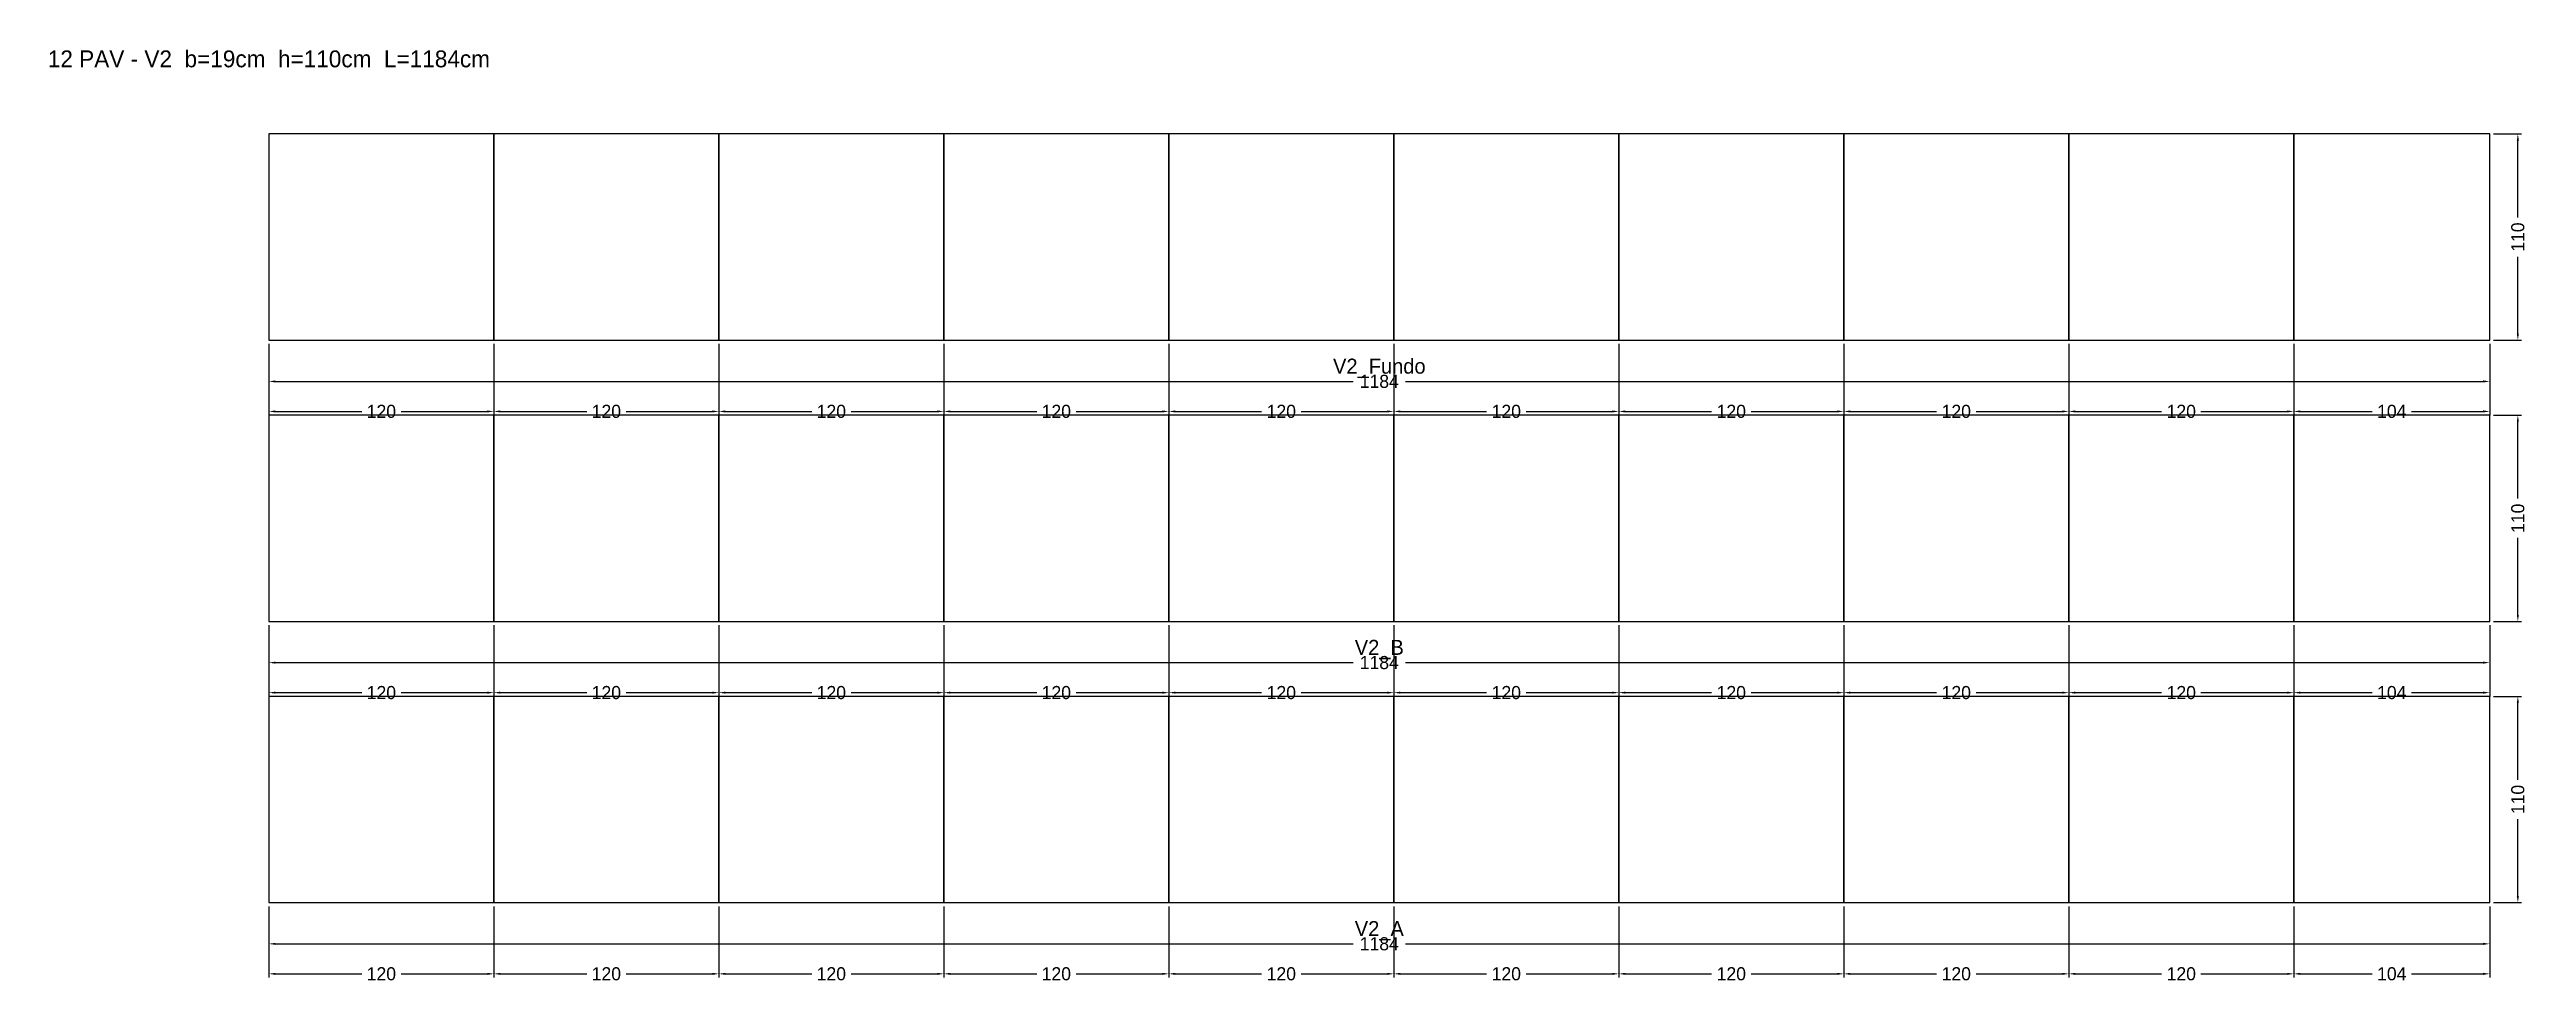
# Model space of a CAD drawing. Header units: metres. Extents: x -117 to 1204, y -43 to 455.
import ezdxf

# ---------------------------------------------------------------- set-up
doc = ezdxf.new("R2010")
doc.units = ezdxf.units.M
for name, color, linetype in [('COTA', 3, 'Continuous'), ('NOMENCLATURA', 2, 'Continuous'), ('Paineis', 7, 'Continuous'), ('Texto Secao', 2, 'Continuous')]:
    doc.layers.add(name, color=color, linetype=linetype)
doc.dimstyles.new('COTA_VIG', dxfattribs={"dimtxt": 7, "dimasz": 3.5, "dimexe": 2, "dimexo": 2, "dimgap": 1.5, "dimtad": 1, "dimdec": 1, "dimcen": 2.5, "dimclrd": 3, "dimclre": 3, "dimclrt": 3, "dimazin": 3, "dimtfac": 1, "dimtmove": 0, "dimatfit": 3})

# ---------------------------------------------------------------- blocks, each defined once
blk = doc.blocks.new('_CLOSEDFILLED')
at = {"color": 0, "linetype": 'BYBLOCK'}
blk.add_solid([(-1, 0.16), (0, 0), (-1, -0.16)], dxfattribs=at)
blk = doc.blocks.new('*D1')
at = {"color": 3}
for p, q in [((0, -2), (0, -24)), ((1184.5, -2), (1184.5, -24)), ((3.5, -22), (578.25, -22)), ((606.25, -22), (1181, -22))]:
    blk.add_line(p, q, dxfattribs=at)
at = {"layer": 'Defpoints'}
for p in [(0, 0), (1184.5, 0), (0, -22)]:
    blk.add_point(p, dxfattribs=at)
at = {"layer": 'COTA', "color": 3, "xscale": 3.5, "yscale": 3.5, "rotation": 180}
blk.add_blockref('_CLOSEDFILLED', (0, -22), dxfattribs=at)
at = {"layer": 'COTA', "color": 3, "xscale": 3.5, "yscale": 3.5}
blk.add_blockref('_CLOSEDFILLED', (1184.5, -22), dxfattribs=at)
at = {"layer": 'COTA', "color": 3, "insert": (592.25, -22), "char_height": 7, "attachment_point": 5}
blk.add_mtext('1184', dxfattribs=at)
blk = doc.blocks.new('*D2')
at = {"color": 3}
for p, q in [((0, -2), (0, -40)), ((120, -2), (120, -40)), ((3.5, -38), (49.5, -38)), ((70.5, -38), (116.5, -38))]:
    blk.add_line(p, q, dxfattribs=at)
at = {"layer": 'Defpoints'}
for p in [(0, 0), (120, 0), (0, -38)]:
    blk.add_point(p, dxfattribs=at)
at = {"layer": 'COTA', "color": 3, "xscale": 3.5, "yscale": 3.5, "rotation": 180}
blk.add_blockref('_CLOSEDFILLED', (0, -38), dxfattribs=at)
at = {"layer": 'COTA', "color": 3, "xscale": 3.5, "yscale": 3.5}
blk.add_blockref('_CLOSEDFILLED', (120, -38), dxfattribs=at)
at = {"layer": 'COTA', "color": 3, "insert": (60, -38), "char_height": 7, "attachment_point": 5}
blk.add_mtext('120', dxfattribs=at)
blk = doc.blocks.new('*D3')
at = {"color": 3}
for p, q in [((120, -2), (120, -40)), ((240, -2), (240, -40)), ((123.5, -38), (169.5, -38)), ((190.5, -38), (236.5, -38))]:
    blk.add_line(p, q, dxfattribs=at)
at = {"layer": 'Defpoints'}
for p in [(120, 0), (240, 0), (120, -38)]:
    blk.add_point(p, dxfattribs=at)
at = {"layer": 'COTA', "color": 3, "xscale": 3.5, "yscale": 3.5, "rotation": 180}
blk.add_blockref('_CLOSEDFILLED', (120, -38), dxfattribs=at)
at = {"layer": 'COTA', "color": 3, "xscale": 3.5, "yscale": 3.5}
blk.add_blockref('_CLOSEDFILLED', (240, -38), dxfattribs=at)
at = {"layer": 'COTA', "color": 3, "insert": (180, -38), "char_height": 7, "attachment_point": 5}
blk.add_mtext('120', dxfattribs=at)
blk = doc.blocks.new('*D4')
at = {"color": 3}
for p, q in [((240, -2), (240, -40)), ((360, -2), (360, -40)), ((243.5, -38), (289.5, -38)), ((310.5, -38), (356.5, -38))]:
    blk.add_line(p, q, dxfattribs=at)
at = {"layer": 'Defpoints'}
for p in [(240, 0), (360, 0), (240, -38)]:
    blk.add_point(p, dxfattribs=at)
at = {"layer": 'COTA', "color": 3, "xscale": 3.5, "yscale": 3.5, "rotation": 180}
blk.add_blockref('_CLOSEDFILLED', (240, -38), dxfattribs=at)
at = {"layer": 'COTA', "color": 3, "xscale": 3.5, "yscale": 3.5}
blk.add_blockref('_CLOSEDFILLED', (360, -38), dxfattribs=at)
at = {"layer": 'COTA', "color": 3, "insert": (300, -38), "char_height": 7, "attachment_point": 5}
blk.add_mtext('120', dxfattribs=at)
blk = doc.blocks.new('*D5')
at = {"color": 3}
for p, q in [((360, -2), (360, -40)), ((480, -2), (480, -40)), ((363.5, -38), (409.5, -38)), ((430.5, -38), (476.5, -38))]:
    blk.add_line(p, q, dxfattribs=at)
at = {"layer": 'Defpoints'}
for p in [(360, 0), (480, 0), (360, -38)]:
    blk.add_point(p, dxfattribs=at)
at = {"layer": 'COTA', "color": 3, "xscale": 3.5, "yscale": 3.5, "rotation": 180}
blk.add_blockref('_CLOSEDFILLED', (360, -38), dxfattribs=at)
at = {"layer": 'COTA', "color": 3, "xscale": 3.5, "yscale": 3.5}
blk.add_blockref('_CLOSEDFILLED', (480, -38), dxfattribs=at)
at = {"layer": 'COTA', "color": 3, "insert": (420, -38), "char_height": 7, "attachment_point": 5}
blk.add_mtext('120', dxfattribs=at)
blk = doc.blocks.new('*D6')
at = {"color": 3}
for p, q in [((480, -2), (480, -40)), ((600, -2), (600, -40)), ((483.5, -38), (529.5, -38)), ((550.5, -38), (596.5, -38))]:
    blk.add_line(p, q, dxfattribs=at)
at = {"layer": 'Defpoints'}
for p in [(480, 0), (600, 0), (480, -38)]:
    blk.add_point(p, dxfattribs=at)
at = {"layer": 'COTA', "color": 3, "xscale": 3.5, "yscale": 3.5, "rotation": 180}
blk.add_blockref('_CLOSEDFILLED', (480, -38), dxfattribs=at)
at = {"layer": 'COTA', "color": 3, "xscale": 3.5, "yscale": 3.5}
blk.add_blockref('_CLOSEDFILLED', (600, -38), dxfattribs=at)
at = {"layer": 'COTA', "color": 3, "insert": (540, -38), "char_height": 7, "attachment_point": 5}
blk.add_mtext('120', dxfattribs=at)
blk = doc.blocks.new('*D7')
at = {"color": 3}
for p, q in [((600, -2), (600, -40)), ((720, -2), (720, -40)), ((603.5, -38), (649.5, -38)), ((670.5, -38), (716.5, -38))]:
    blk.add_line(p, q, dxfattribs=at)
at = {"layer": 'Defpoints'}
for p in [(600, 0), (720, 0), (600, -38)]:
    blk.add_point(p, dxfattribs=at)
at = {"layer": 'COTA', "color": 3, "xscale": 3.5, "yscale": 3.5, "rotation": 180}
blk.add_blockref('_CLOSEDFILLED', (600, -38), dxfattribs=at)
at = {"layer": 'COTA', "color": 3, "xscale": 3.5, "yscale": 3.5}
blk.add_blockref('_CLOSEDFILLED', (720, -38), dxfattribs=at)
at = {"layer": 'COTA', "color": 3, "insert": (660, -38), "char_height": 7, "attachment_point": 5}
blk.add_mtext('120', dxfattribs=at)
blk = doc.blocks.new('*D8')
at = {"color": 3}
for p, q in [((720, -2), (720, -40)), ((840, -2), (840, -40)), ((723.5, -38), (769.5, -38)), ((790.5, -38), (836.5, -38))]:
    blk.add_line(p, q, dxfattribs=at)
at = {"layer": 'Defpoints'}
for p in [(720, 0), (840, 0), (720, -38)]:
    blk.add_point(p, dxfattribs=at)
at = {"layer": 'COTA', "color": 3, "xscale": 3.5, "yscale": 3.5, "rotation": 180}
blk.add_blockref('_CLOSEDFILLED', (720, -38), dxfattribs=at)
at = {"layer": 'COTA', "color": 3, "xscale": 3.5, "yscale": 3.5}
blk.add_blockref('_CLOSEDFILLED', (840, -38), dxfattribs=at)
at = {"layer": 'COTA', "color": 3, "insert": (780, -38), "char_height": 7, "attachment_point": 5}
blk.add_mtext('120', dxfattribs=at)
blk = doc.blocks.new('*D9')
at = {"color": 3}
for p, q in [((840, -2), (840, -40)), ((960, -2), (960, -40)), ((843.5, -38), (889.5, -38)), ((910.5, -38), (956.5, -38))]:
    blk.add_line(p, q, dxfattribs=at)
at = {"layer": 'Defpoints'}
for p in [(840, 0), (960, 0), (840, -38)]:
    blk.add_point(p, dxfattribs=at)
at = {"layer": 'COTA', "color": 3, "xscale": 3.5, "yscale": 3.5, "rotation": 180}
blk.add_blockref('_CLOSEDFILLED', (840, -38), dxfattribs=at)
at = {"layer": 'COTA', "color": 3, "xscale": 3.5, "yscale": 3.5}
blk.add_blockref('_CLOSEDFILLED', (960, -38), dxfattribs=at)
at = {"layer": 'COTA', "color": 3, "insert": (900, -38), "char_height": 7, "attachment_point": 5}
blk.add_mtext('120', dxfattribs=at)
blk = doc.blocks.new('*D10')
at = {"color": 3}
for p, q in [((960, -2), (960, -40)), ((1080, -2), (1080, -40)), ((963.5, -38), (1009.5, -38)), ((1030.5, -38), (1076.5, -38))]:
    blk.add_line(p, q, dxfattribs=at)
at = {"layer": 'Defpoints'}
for p in [(960, 0), (1080, 0), (960, -38)]:
    blk.add_point(p, dxfattribs=at)
at = {"layer": 'COTA', "color": 3, "xscale": 3.5, "yscale": 3.5, "rotation": 180}
blk.add_blockref('_CLOSEDFILLED', (960, -38), dxfattribs=at)
at = {"layer": 'COTA', "color": 3, "xscale": 3.5, "yscale": 3.5}
blk.add_blockref('_CLOSEDFILLED', (1080, -38), dxfattribs=at)
at = {"layer": 'COTA', "color": 3, "insert": (1020, -38), "char_height": 7, "attachment_point": 5}
blk.add_mtext('120', dxfattribs=at)
blk = doc.blocks.new('*D11')
at = {"color": 3}
for p, q in [((1080, -2), (1080, -40)), ((1184.5, -2), (1184.5, -40)), ((1083.5, -38), (1121.75, -38)), ((1142.75, -38), (1181, -38))]:
    blk.add_line(p, q, dxfattribs=at)
at = {"layer": 'Defpoints'}
for p in [(1080, 0), (1184.5, 0), (1080, -38)]:
    blk.add_point(p, dxfattribs=at)
at = {"layer": 'COTA', "color": 3, "xscale": 3.5, "yscale": 3.5, "rotation": 180}
blk.add_blockref('_CLOSEDFILLED', (1080, -38), dxfattribs=at)
at = {"layer": 'COTA', "color": 3, "xscale": 3.5, "yscale": 3.5}
blk.add_blockref('_CLOSEDFILLED', (1184.5, -38), dxfattribs=at)
at = {"layer": 'COTA', "color": 3, "insert": (1132.25, -38), "char_height": 7, "attachment_point": 5}
blk.add_mtext('104', dxfattribs=at)
blk = doc.blocks.new('*D12')
at = {"color": 3}
for p, q in [((1186.5, 110), (1201.5, 110)), ((1199.5, 65.5), (1199.5, 106.5)), ((1199.5, 3.5), (1199.5, 44.5)), ((1186.5, 0), (1201.5, 0))]:
    blk.add_line(p, q, dxfattribs=at)
at = {"layer": 'Defpoints'}
for p in [(1184.5, 110), (1184.5, 0), (1199.5, 0)]:
    blk.add_point(p, dxfattribs=at)
at = {"layer": 'COTA', "color": 3, "xscale": 3.5, "yscale": 3.5}
for p, rotation in [((1199.5, 110), 90), ((1199.5, 0), 270)]:
    blk.add_blockref('_CLOSEDFILLED', p, dxfattribs=dict(at, rotation=rotation))
at = {"layer": 'COTA', "color": 3, "insert": (1199.5, 55), "char_height": 7, "attachment_point": 5, "rotation": 90}
blk.add_mtext('110', dxfattribs=at)
blk = doc.blocks.new('*D13')
at = {"color": 3}
for p, q in [((0, 148), (0, 126)), ((1184.5, 148), (1184.5, 126)), ((3.5, 128), (578.25, 128)), ((606.25, 128), (1181, 128))]:
    blk.add_line(p, q, dxfattribs=at)
at = {"layer": 'Defpoints'}
for p in [(0, 150), (1184.5, 150), (0, 128)]:
    blk.add_point(p, dxfattribs=at)
at = {"layer": 'COTA', "color": 3, "xscale": 3.5, "yscale": 3.5, "rotation": 180}
blk.add_blockref('_CLOSEDFILLED', (0, 128), dxfattribs=at)
at = {"layer": 'COTA', "color": 3, "xscale": 3.5, "yscale": 3.5}
blk.add_blockref('_CLOSEDFILLED', (1184.5, 128), dxfattribs=at)
at = {"layer": 'COTA', "color": 3, "insert": (592.25, 128), "char_height": 7, "attachment_point": 5}
blk.add_mtext('1184', dxfattribs=at)
blk = doc.blocks.new('*D14')
at = {"color": 3}
for p, q in [((0, 148), (0, 110)), ((120, 148), (120, 110)), ((3.5, 112), (49.5, 112)), ((70.5, 112), (116.5, 112))]:
    blk.add_line(p, q, dxfattribs=at)
at = {"layer": 'Defpoints'}
for p in [(0, 150), (120, 150), (0, 112)]:
    blk.add_point(p, dxfattribs=at)
at = {"layer": 'COTA', "color": 3, "xscale": 3.5, "yscale": 3.5, "rotation": 180}
blk.add_blockref('_CLOSEDFILLED', (0, 112), dxfattribs=at)
at = {"layer": 'COTA', "color": 3, "xscale": 3.5, "yscale": 3.5}
blk.add_blockref('_CLOSEDFILLED', (120, 112), dxfattribs=at)
at = {"layer": 'COTA', "color": 3, "insert": (60, 112), "char_height": 7, "attachment_point": 5}
blk.add_mtext('120', dxfattribs=at)
blk = doc.blocks.new('*D15')
at = {"color": 3}
for p, q in [((120, 148), (120, 110)), ((240, 148), (240, 110)), ((123.5, 112), (169.5, 112)), ((190.5, 112), (236.5, 112))]:
    blk.add_line(p, q, dxfattribs=at)
at = {"layer": 'Defpoints'}
for p in [(120, 150), (240, 150), (120, 112)]:
    blk.add_point(p, dxfattribs=at)
at = {"layer": 'COTA', "color": 3, "xscale": 3.5, "yscale": 3.5, "rotation": 180}
blk.add_blockref('_CLOSEDFILLED', (120, 112), dxfattribs=at)
at = {"layer": 'COTA', "color": 3, "xscale": 3.5, "yscale": 3.5}
blk.add_blockref('_CLOSEDFILLED', (240, 112), dxfattribs=at)
at = {"layer": 'COTA', "color": 3, "insert": (180, 112), "char_height": 7, "attachment_point": 5}
blk.add_mtext('120', dxfattribs=at)
blk = doc.blocks.new('*D16')
at = {"color": 3}
for p, q in [((240, 148), (240, 110)), ((360, 148), (360, 110)), ((243.5, 112), (289.5, 112)), ((310.5, 112), (356.5, 112))]:
    blk.add_line(p, q, dxfattribs=at)
at = {"layer": 'Defpoints'}
for p in [(240, 150), (360, 150), (240, 112)]:
    blk.add_point(p, dxfattribs=at)
at = {"layer": 'COTA', "color": 3, "xscale": 3.5, "yscale": 3.5, "rotation": 180}
blk.add_blockref('_CLOSEDFILLED', (240, 112), dxfattribs=at)
at = {"layer": 'COTA', "color": 3, "xscale": 3.5, "yscale": 3.5}
blk.add_blockref('_CLOSEDFILLED', (360, 112), dxfattribs=at)
at = {"layer": 'COTA', "color": 3, "insert": (300, 112), "char_height": 7, "attachment_point": 5}
blk.add_mtext('120', dxfattribs=at)
blk = doc.blocks.new('*D17')
at = {"color": 3}
for p, q in [((360, 148), (360, 110)), ((480, 148), (480, 110)), ((363.5, 112), (409.5, 112)), ((430.5, 112), (476.5, 112))]:
    blk.add_line(p, q, dxfattribs=at)
at = {"layer": 'Defpoints'}
for p in [(360, 150), (480, 150), (360, 112)]:
    blk.add_point(p, dxfattribs=at)
at = {"layer": 'COTA', "color": 3, "xscale": 3.5, "yscale": 3.5, "rotation": 180}
blk.add_blockref('_CLOSEDFILLED', (360, 112), dxfattribs=at)
at = {"layer": 'COTA', "color": 3, "xscale": 3.5, "yscale": 3.5}
blk.add_blockref('_CLOSEDFILLED', (480, 112), dxfattribs=at)
at = {"layer": 'COTA', "color": 3, "insert": (420, 112), "char_height": 7, "attachment_point": 5}
blk.add_mtext('120', dxfattribs=at)
blk = doc.blocks.new('*D18')
at = {"color": 3}
for p, q in [((480, 148), (480, 110)), ((600, 148), (600, 110)), ((483.5, 112), (529.5, 112)), ((550.5, 112), (596.5, 112))]:
    blk.add_line(p, q, dxfattribs=at)
at = {"layer": 'Defpoints'}
for p in [(480, 150), (600, 150), (480, 112)]:
    blk.add_point(p, dxfattribs=at)
at = {"layer": 'COTA', "color": 3, "xscale": 3.5, "yscale": 3.5, "rotation": 180}
blk.add_blockref('_CLOSEDFILLED', (480, 112), dxfattribs=at)
at = {"layer": 'COTA', "color": 3, "xscale": 3.5, "yscale": 3.5}
blk.add_blockref('_CLOSEDFILLED', (600, 112), dxfattribs=at)
at = {"layer": 'COTA', "color": 3, "insert": (540, 112), "char_height": 7, "attachment_point": 5}
blk.add_mtext('120', dxfattribs=at)
blk = doc.blocks.new('*D19')
at = {"color": 3}
for p, q in [((600, 148), (600, 110)), ((720, 148), (720, 110)), ((603.5, 112), (649.5, 112)), ((670.5, 112), (716.5, 112))]:
    blk.add_line(p, q, dxfattribs=at)
at = {"layer": 'Defpoints'}
for p in [(600, 150), (720, 150), (600, 112)]:
    blk.add_point(p, dxfattribs=at)
at = {"layer": 'COTA', "color": 3, "xscale": 3.5, "yscale": 3.5, "rotation": 180}
blk.add_blockref('_CLOSEDFILLED', (600, 112), dxfattribs=at)
at = {"layer": 'COTA', "color": 3, "xscale": 3.5, "yscale": 3.5}
blk.add_blockref('_CLOSEDFILLED', (720, 112), dxfattribs=at)
at = {"layer": 'COTA', "color": 3, "insert": (660, 112), "char_height": 7, "attachment_point": 5}
blk.add_mtext('120', dxfattribs=at)
blk = doc.blocks.new('*D20')
at = {"color": 3}
for p, q in [((720, 148), (720, 110)), ((840, 148), (840, 110)), ((723.5, 112), (769.5, 112)), ((790.5, 112), (836.5, 112))]:
    blk.add_line(p, q, dxfattribs=at)
at = {"layer": 'Defpoints'}
for p in [(720, 150), (840, 150), (720, 112)]:
    blk.add_point(p, dxfattribs=at)
at = {"layer": 'COTA', "color": 3, "xscale": 3.5, "yscale": 3.5, "rotation": 180}
blk.add_blockref('_CLOSEDFILLED', (720, 112), dxfattribs=at)
at = {"layer": 'COTA', "color": 3, "xscale": 3.5, "yscale": 3.5}
blk.add_blockref('_CLOSEDFILLED', (840, 112), dxfattribs=at)
at = {"layer": 'COTA', "color": 3, "insert": (780, 112), "char_height": 7, "attachment_point": 5}
blk.add_mtext('120', dxfattribs=at)
blk = doc.blocks.new('*D21')
at = {"color": 3}
for p, q in [((840, 148), (840, 110)), ((960, 148), (960, 110)), ((843.5, 112), (889.5, 112)), ((910.5, 112), (956.5, 112))]:
    blk.add_line(p, q, dxfattribs=at)
at = {"layer": 'Defpoints'}
for p in [(840, 150), (960, 150), (840, 112)]:
    blk.add_point(p, dxfattribs=at)
at = {"layer": 'COTA', "color": 3, "xscale": 3.5, "yscale": 3.5, "rotation": 180}
blk.add_blockref('_CLOSEDFILLED', (840, 112), dxfattribs=at)
at = {"layer": 'COTA', "color": 3, "xscale": 3.5, "yscale": 3.5}
blk.add_blockref('_CLOSEDFILLED', (960, 112), dxfattribs=at)
at = {"layer": 'COTA', "color": 3, "insert": (900, 112), "char_height": 7, "attachment_point": 5}
blk.add_mtext('120', dxfattribs=at)
blk = doc.blocks.new('*D22')
at = {"color": 3}
for p, q in [((960, 148), (960, 110)), ((1080, 148), (1080, 110)), ((963.5, 112), (1009.5, 112)), ((1030.5, 112), (1076.5, 112))]:
    blk.add_line(p, q, dxfattribs=at)
at = {"layer": 'Defpoints'}
for p in [(960, 150), (1080, 150), (960, 112)]:
    blk.add_point(p, dxfattribs=at)
at = {"layer": 'COTA', "color": 3, "xscale": 3.5, "yscale": 3.5, "rotation": 180}
blk.add_blockref('_CLOSEDFILLED', (960, 112), dxfattribs=at)
at = {"layer": 'COTA', "color": 3, "xscale": 3.5, "yscale": 3.5}
blk.add_blockref('_CLOSEDFILLED', (1080, 112), dxfattribs=at)
at = {"layer": 'COTA', "color": 3, "insert": (1020, 112), "char_height": 7, "attachment_point": 5}
blk.add_mtext('120', dxfattribs=at)
blk = doc.blocks.new('*D23')
at = {"color": 3}
for p, q in [((1080, 148), (1080, 110)), ((1184.5, 148), (1184.5, 110)), ((1083.5, 112), (1121.75, 112)), ((1142.75, 112), (1181, 112))]:
    blk.add_line(p, q, dxfattribs=at)
at = {"layer": 'Defpoints'}
for p in [(1080, 150), (1184.5, 150), (1080, 112)]:
    blk.add_point(p, dxfattribs=at)
at = {"layer": 'COTA', "color": 3, "xscale": 3.5, "yscale": 3.5, "rotation": 180}
blk.add_blockref('_CLOSEDFILLED', (1080, 112), dxfattribs=at)
at = {"layer": 'COTA', "color": 3, "xscale": 3.5, "yscale": 3.5}
blk.add_blockref('_CLOSEDFILLED', (1184.5, 112), dxfattribs=at)
at = {"layer": 'COTA', "color": 3, "insert": (1132.25, 112), "char_height": 7, "attachment_point": 5}
blk.add_mtext('104', dxfattribs=at)
blk = doc.blocks.new('*D24')
at = {"color": 3}
for p, q in [((1186.5, 260), (1201.5, 260)), ((1199.5, 215.5), (1199.5, 256.5)), ((1199.5, 153.5), (1199.5, 194.5)), ((1186.5, 150), (1201.5, 150))]:
    blk.add_line(p, q, dxfattribs=at)
at = {"layer": 'Defpoints'}
for p in [(1184.5, 260), (1184.5, 150), (1199.5, 150)]:
    blk.add_point(p, dxfattribs=at)
at = {"layer": 'COTA', "color": 3, "xscale": 3.5, "yscale": 3.5}
for p, rotation in [((1199.5, 260), 90), ((1199.5, 150), 270)]:
    blk.add_blockref('_CLOSEDFILLED', p, dxfattribs=dict(at, rotation=rotation))
at = {"layer": 'COTA', "color": 3, "insert": (1199.5, 205), "char_height": 7, "attachment_point": 5, "rotation": 90}
blk.add_mtext('110', dxfattribs=at)
blk = doc.blocks.new('*D25')
at = {"color": 3}
for p, q in [((0, 298), (0, 276)), ((1184.5, 298), (1184.5, 276)), ((3.5, 278), (578.25, 278)), ((606.25, 278), (1181, 278))]:
    blk.add_line(p, q, dxfattribs=at)
at = {"layer": 'Defpoints'}
for p in [(0, 300), (1184.5, 300), (0, 278)]:
    blk.add_point(p, dxfattribs=at)
at = {"layer": 'COTA', "color": 3, "xscale": 3.5, "yscale": 3.5, "rotation": 180}
blk.add_blockref('_CLOSEDFILLED', (0, 278), dxfattribs=at)
at = {"layer": 'COTA', "color": 3, "xscale": 3.5, "yscale": 3.5}
blk.add_blockref('_CLOSEDFILLED', (1184.5, 278), dxfattribs=at)
at = {"layer": 'COTA', "color": 3, "insert": (592.25, 278), "char_height": 7, "attachment_point": 5}
blk.add_mtext('1184', dxfattribs=at)
blk = doc.blocks.new('*D26')
at = {"color": 3}
for p, q in [((0, 298), (0, 260)), ((120, 298), (120, 260)), ((3.5, 262), (49.5, 262)), ((70.5, 262), (116.5, 262))]:
    blk.add_line(p, q, dxfattribs=at)
at = {"layer": 'Defpoints'}
for p in [(0, 300), (120, 300), (0, 262)]:
    blk.add_point(p, dxfattribs=at)
at = {"layer": 'COTA', "color": 3, "xscale": 3.5, "yscale": 3.5, "rotation": 180}
blk.add_blockref('_CLOSEDFILLED', (0, 262), dxfattribs=at)
at = {"layer": 'COTA', "color": 3, "xscale": 3.5, "yscale": 3.5}
blk.add_blockref('_CLOSEDFILLED', (120, 262), dxfattribs=at)
at = {"layer": 'COTA', "color": 3, "insert": (60, 262), "char_height": 7, "attachment_point": 5}
blk.add_mtext('120', dxfattribs=at)
blk = doc.blocks.new('*D27')
at = {"color": 3}
for p, q in [((120, 298), (120, 260)), ((240, 298), (240, 260)), ((123.5, 262), (169.5, 262)), ((190.5, 262), (236.5, 262))]:
    blk.add_line(p, q, dxfattribs=at)
at = {"layer": 'Defpoints'}
for p in [(120, 300), (240, 300), (120, 262)]:
    blk.add_point(p, dxfattribs=at)
at = {"layer": 'COTA', "color": 3, "xscale": 3.5, "yscale": 3.5, "rotation": 180}
blk.add_blockref('_CLOSEDFILLED', (120, 262), dxfattribs=at)
at = {"layer": 'COTA', "color": 3, "xscale": 3.5, "yscale": 3.5}
blk.add_blockref('_CLOSEDFILLED', (240, 262), dxfattribs=at)
at = {"layer": 'COTA', "color": 3, "insert": (180, 262), "char_height": 7, "attachment_point": 5}
blk.add_mtext('120', dxfattribs=at)
blk = doc.blocks.new('*D28')
at = {"color": 3}
for p, q in [((240, 298), (240, 260)), ((360, 298), (360, 260)), ((243.5, 262), (289.5, 262)), ((310.5, 262), (356.5, 262))]:
    blk.add_line(p, q, dxfattribs=at)
at = {"layer": 'Defpoints'}
for p in [(240, 300), (360, 300), (240, 262)]:
    blk.add_point(p, dxfattribs=at)
at = {"layer": 'COTA', "color": 3, "xscale": 3.5, "yscale": 3.5, "rotation": 180}
blk.add_blockref('_CLOSEDFILLED', (240, 262), dxfattribs=at)
at = {"layer": 'COTA', "color": 3, "xscale": 3.5, "yscale": 3.5}
blk.add_blockref('_CLOSEDFILLED', (360, 262), dxfattribs=at)
at = {"layer": 'COTA', "color": 3, "insert": (300, 262), "char_height": 7, "attachment_point": 5}
blk.add_mtext('120', dxfattribs=at)
blk = doc.blocks.new('*D29')
at = {"color": 3}
for p, q in [((360, 298), (360, 260)), ((480, 298), (480, 260)), ((363.5, 262), (409.5, 262)), ((430.5, 262), (476.5, 262))]:
    blk.add_line(p, q, dxfattribs=at)
at = {"layer": 'Defpoints'}
for p in [(360, 300), (480, 300), (360, 262)]:
    blk.add_point(p, dxfattribs=at)
at = {"layer": 'COTA', "color": 3, "xscale": 3.5, "yscale": 3.5, "rotation": 180}
blk.add_blockref('_CLOSEDFILLED', (360, 262), dxfattribs=at)
at = {"layer": 'COTA', "color": 3, "xscale": 3.5, "yscale": 3.5}
blk.add_blockref('_CLOSEDFILLED', (480, 262), dxfattribs=at)
at = {"layer": 'COTA', "color": 3, "insert": (420, 262), "char_height": 7, "attachment_point": 5}
blk.add_mtext('120', dxfattribs=at)
blk = doc.blocks.new('*D30')
at = {"color": 3}
for p, q in [((480, 298), (480, 260)), ((600, 298), (600, 260)), ((483.5, 262), (529.5, 262)), ((550.5, 262), (596.5, 262))]:
    blk.add_line(p, q, dxfattribs=at)
at = {"layer": 'Defpoints'}
for p in [(480, 300), (600, 300), (480, 262)]:
    blk.add_point(p, dxfattribs=at)
at = {"layer": 'COTA', "color": 3, "xscale": 3.5, "yscale": 3.5, "rotation": 180}
blk.add_blockref('_CLOSEDFILLED', (480, 262), dxfattribs=at)
at = {"layer": 'COTA', "color": 3, "xscale": 3.5, "yscale": 3.5}
blk.add_blockref('_CLOSEDFILLED', (600, 262), dxfattribs=at)
at = {"layer": 'COTA', "color": 3, "insert": (540, 262), "char_height": 7, "attachment_point": 5}
blk.add_mtext('120', dxfattribs=at)
blk = doc.blocks.new('*D31')
at = {"color": 3}
for p, q in [((600, 298), (600, 260)), ((720, 298), (720, 260)), ((603.5, 262), (649.5, 262)), ((670.5, 262), (716.5, 262))]:
    blk.add_line(p, q, dxfattribs=at)
at = {"layer": 'Defpoints'}
for p in [(600, 300), (720, 300), (600, 262)]:
    blk.add_point(p, dxfattribs=at)
at = {"layer": 'COTA', "color": 3, "xscale": 3.5, "yscale": 3.5, "rotation": 180}
blk.add_blockref('_CLOSEDFILLED', (600, 262), dxfattribs=at)
at = {"layer": 'COTA', "color": 3, "xscale": 3.5, "yscale": 3.5}
blk.add_blockref('_CLOSEDFILLED', (720, 262), dxfattribs=at)
at = {"layer": 'COTA', "color": 3, "insert": (660, 262), "char_height": 7, "attachment_point": 5}
blk.add_mtext('120', dxfattribs=at)
blk = doc.blocks.new('*D32')
at = {"color": 3}
for p, q in [((720, 298), (720, 260)), ((840, 298), (840, 260)), ((723.5, 262), (769.5, 262)), ((790.5, 262), (836.5, 262))]:
    blk.add_line(p, q, dxfattribs=at)
at = {"layer": 'Defpoints'}
for p in [(720, 300), (840, 300), (720, 262)]:
    blk.add_point(p, dxfattribs=at)
at = {"layer": 'COTA', "color": 3, "xscale": 3.5, "yscale": 3.5, "rotation": 180}
blk.add_blockref('_CLOSEDFILLED', (720, 262), dxfattribs=at)
at = {"layer": 'COTA', "color": 3, "xscale": 3.5, "yscale": 3.5}
blk.add_blockref('_CLOSEDFILLED', (840, 262), dxfattribs=at)
at = {"layer": 'COTA', "color": 3, "insert": (780, 262), "char_height": 7, "attachment_point": 5}
blk.add_mtext('120', dxfattribs=at)
blk = doc.blocks.new('*D33')
at = {"color": 3}
for p, q in [((840, 298), (840, 260)), ((960, 298), (960, 260)), ((843.5, 262), (889.5, 262)), ((910.5, 262), (956.5, 262))]:
    blk.add_line(p, q, dxfattribs=at)
at = {"layer": 'Defpoints'}
for p in [(840, 300), (960, 300), (840, 262)]:
    blk.add_point(p, dxfattribs=at)
at = {"layer": 'COTA', "color": 3, "xscale": 3.5, "yscale": 3.5, "rotation": 180}
blk.add_blockref('_CLOSEDFILLED', (840, 262), dxfattribs=at)
at = {"layer": 'COTA', "color": 3, "xscale": 3.5, "yscale": 3.5}
blk.add_blockref('_CLOSEDFILLED', (960, 262), dxfattribs=at)
at = {"layer": 'COTA', "color": 3, "insert": (900, 262), "char_height": 7, "attachment_point": 5}
blk.add_mtext('120', dxfattribs=at)
blk = doc.blocks.new('*D34')
at = {"color": 3}
for p, q in [((960, 298), (960, 260)), ((1080, 298), (1080, 260)), ((963.5, 262), (1009.5, 262)), ((1030.5, 262), (1076.5, 262))]:
    blk.add_line(p, q, dxfattribs=at)
at = {"layer": 'Defpoints'}
for p in [(960, 300), (1080, 300), (960, 262)]:
    blk.add_point(p, dxfattribs=at)
at = {"layer": 'COTA', "color": 3, "xscale": 3.5, "yscale": 3.5, "rotation": 180}
blk.add_blockref('_CLOSEDFILLED', (960, 262), dxfattribs=at)
at = {"layer": 'COTA', "color": 3, "xscale": 3.5, "yscale": 3.5}
blk.add_blockref('_CLOSEDFILLED', (1080, 262), dxfattribs=at)
at = {"layer": 'COTA', "color": 3, "insert": (1020, 262), "char_height": 7, "attachment_point": 5}
blk.add_mtext('120', dxfattribs=at)
blk = doc.blocks.new('*D35')
at = {"color": 3}
for p, q in [((1080, 298), (1080, 260)), ((1184.5, 298), (1184.5, 260)), ((1083.5, 262), (1121.75, 262)), ((1142.75, 262), (1181, 262))]:
    blk.add_line(p, q, dxfattribs=at)
at = {"layer": 'Defpoints'}
for p in [(1080, 300), (1184.5, 300), (1080, 262)]:
    blk.add_point(p, dxfattribs=at)
at = {"layer": 'COTA', "color": 3, "xscale": 3.5, "yscale": 3.5, "rotation": 180}
blk.add_blockref('_CLOSEDFILLED', (1080, 262), dxfattribs=at)
at = {"layer": 'COTA', "color": 3, "xscale": 3.5, "yscale": 3.5}
blk.add_blockref('_CLOSEDFILLED', (1184.5, 262), dxfattribs=at)
at = {"layer": 'COTA', "color": 3, "insert": (1132.25, 262), "char_height": 7, "attachment_point": 5}
blk.add_mtext('104', dxfattribs=at)
blk = doc.blocks.new('*D36')
at = {"color": 3}
for p, q in [((1186.5, 410), (1201.5, 410)), ((1199.5, 365.5), (1199.5, 406.5)), ((1199.5, 303.5), (1199.5, 344.5)), ((1186.5, 300), (1201.5, 300))]:
    blk.add_line(p, q, dxfattribs=at)
at = {"layer": 'Defpoints'}
for p in [(1184.5, 410), (1184.5, 300), (1199.5, 300)]:
    blk.add_point(p, dxfattribs=at)
at = {"layer": 'COTA', "color": 3, "xscale": 3.5, "yscale": 3.5}
for p, rotation in [((1199.5, 410), 90), ((1199.5, 300), 270)]:
    blk.add_blockref('_CLOSEDFILLED', p, dxfattribs=dict(at, rotation=rotation))
at = {"layer": 'COTA', "color": 3, "insert": (1199.5, 355), "char_height": 7, "attachment_point": 5, "rotation": 90}
blk.add_mtext('110', dxfattribs=at)

msp = doc.modelspace()

# ---------------------------------------------------------------- linework, layer by layer
at = {"layer": 'Paineis'}
for points in [[(0, 300), (120, 300), (120, 410), (0, 410)], [(120, 300), (240, 300), (240, 410), (120, 410)], [(240, 300), (360, 300), (360, 410), (240, 410)], [(360, 300), (480, 300), (480, 410), (360, 410)], [(480, 300), (600, 300), (600, 410), (480, 410)], [(600, 300), (720, 300), (720, 410), (600, 410)], [(720, 300), (840, 300), (840, 410), (720, 410)], [(840, 300), (960, 300), (960, 410), (840, 410)], [(960, 300), (1080, 300), (1080, 410), (960, 410)], [(1080, 300), (1184.5, 300), (1184.5, 410), (1080, 410)], [(0, 150), (120, 150), (120, 260), (0, 260)], [(120, 150), (240, 150), (240, 260), (120, 260)], [(240, 150), (360, 150), (360, 260), (240, 260)], [(360, 150), (480, 150), (480, 260), (360, 260)], [(480, 150), (600, 150), (600, 260), (480, 260)], [(600, 150), (720, 150), (720, 260), (600, 260)], [(720, 150), (840, 150), (840, 260), (720, 260)], [(840, 150), (960, 150), (960, 260), (840, 260)], [(960, 150), (1080, 150), (1080, 260), (960, 260)], [(1080, 150), (1184.5, 150), (1184.5, 260), (1080, 260)], [(0, 0), (120, 0), (120, 110), (0, 110)], [(120, 0), (240, 0), (240, 110), (120, 110)], [(240, 0), (360, 0), (360, 110), (240, 110)], [(360, 0), (480, 0), (480, 110), (360, 110)], [(480, 0), (600, 0), (600, 110), (480, 110)], [(600, 0), (720, 0), (720, 110), (600, 110)], [(720, 0), (840, 0), (840, 110), (720, 110)], [(840, 0), (960, 0), (960, 110), (840, 110)], [(960, 0), (1080, 0), (1080, 110), (960, 110)], [(1080, 0), (1184.5, 0), (1184.5, 110), (1080, 110)]]:
    msp.add_lwpolyline(points, close=True, dxfattribs=at)

# ---------------------------------------------------------------- texts
at = {"layer": 'NOMENCLATURA', "insert": (0, 450), "char_height": 9, "width": 1204.5, "attachment_point": 5}
msp.add_mtext('12 PAV - V2  b=19cm  h=110cm  L=1184cm', dxfattribs=at)
at = {"layer": 'Texto Secao', "char_height": 8, "width": 1204.5, "attachment_point": 5}
for s, insert in [('V2_Fundo', (592.25, 285)), ('V2_B', (592.25, 135)), ('V2_A', (592.25, -15))]:
    msp.add_mtext(s, dxfattribs=dict(at, insert=insert))

# ---------------------------------------------------------------- dimensions: what is measured, and where the dimension line sits
at = {"layer": 'COTA'}
for base, p1, p2, picture, middle in [((1199.5, 300), (1184.5, 300), (1184.5, 410), '*D36', (1199.5, 355)), ((1199.5, 150), (1184.5, 150), (1184.5, 260), '*D24', (1199.5, 205)), ((1199.5, 0), (1184.5, 0), (1184.5, 110), '*D12', (1199.5, 55))]:
    dim = msp.add_linear_dim(base=base, p1=p1, p2=p2, angle=90, dimstyle='COTA_VIG', dxfattribs=at)
    dim.commit()
    dim.dimension.update_dxf_attribs({"geometry": picture, "text_midpoint": middle})
for base, p1, p2, picture, middle in [((0, 278), (0, 300), (1184.5, 300), '*D25', (592.25, 278)), ((0, 262), (0, 300), (120, 300), '*D26', (60, 262)), ((120, 262), (120, 300), (240, 300), '*D27', (180, 262)), ((240, 262), (240, 300), (360, 300), '*D28', (300, 262)), ((360, 262), (360, 300), (480, 300), '*D29', (420, 262)), ((480, 262), (480, 300), (600, 300), '*D30', (540, 262)), ((600, 262), (600, 300), (720, 300), '*D31', (660, 262)), ((720, 262), (720, 300), (840, 300), '*D32', (780, 262)), ((840, 262), (840, 300), (960, 300), '*D33', (900, 262)), ((960, 262), (960, 300), (1080, 300), '*D34', (1020, 262)), ((1080, 262), (1080, 300), (1184.5, 300), '*D35', (1132.25, 262)), ((0, 128), (0, 150), (1184.5, 150), '*D13', (592.25, 128)), ((0, 112), (0, 150), (120, 150), '*D14', (60, 112)), ((120, 112), (120, 150), (240, 150), '*D15', (180, 112)), ((240, 112), (240, 150), (360, 150), '*D16', (300, 112)), ((360, 112), (360, 150), (480, 150), '*D17', (420, 112)), ((480, 112), (480, 150), (600, 150), '*D18', (540, 112)), ((600, 112), (600, 150), (720, 150), '*D19', (660, 112)), ((720, 112), (720, 150), (840, 150), '*D20', (780, 112)), ((840, 112), (840, 150), (960, 150), '*D21', (900, 112)), ((960, 112), (960, 150), (1080, 150), '*D22', (1020, 112)), ((1080, 112), (1080, 150), (1184.5, 150), '*D23', (1132.25, 112)), ((0, -22), (0, 0), (1184.5, 0), '*D1', (592.25, -22)), ((0, -38), (0, 0), (120, 0), '*D2', (60, -38)), ((120, -38), (120, 0), (240, 0), '*D3', (180, -38)), ((240, -38), (240, 0), (360, 0), '*D4', (300, -38)), ((360, -38), (360, 0), (480, 0), '*D5', (420, -38)), ((480, -38), (480, 0), (600, 0), '*D6', (540, -38)), ((600, -38), (600, 0), (720, 0), '*D7', (660, -38)), ((720, -38), (720, 0), (840, 0), '*D8', (780, -38)), ((840, -38), (840, 0), (960, 0), '*D9', (900, -38)), ((960, -38), (960, 0), (1080, 0), '*D10', (1020, -38)), ((1080, -38), (1080, 0), (1184.5, 0), '*D11', (1132.25, -38))]:
    dim = msp.add_linear_dim(base=base, p1=p1, p2=p2, dimstyle='COTA_VIG', dxfattribs=at)
    dim.commit()
    dim.dimension.update_dxf_attribs({"geometry": picture, "text_midpoint": middle})

doc.saveas('drawing.dxf')
